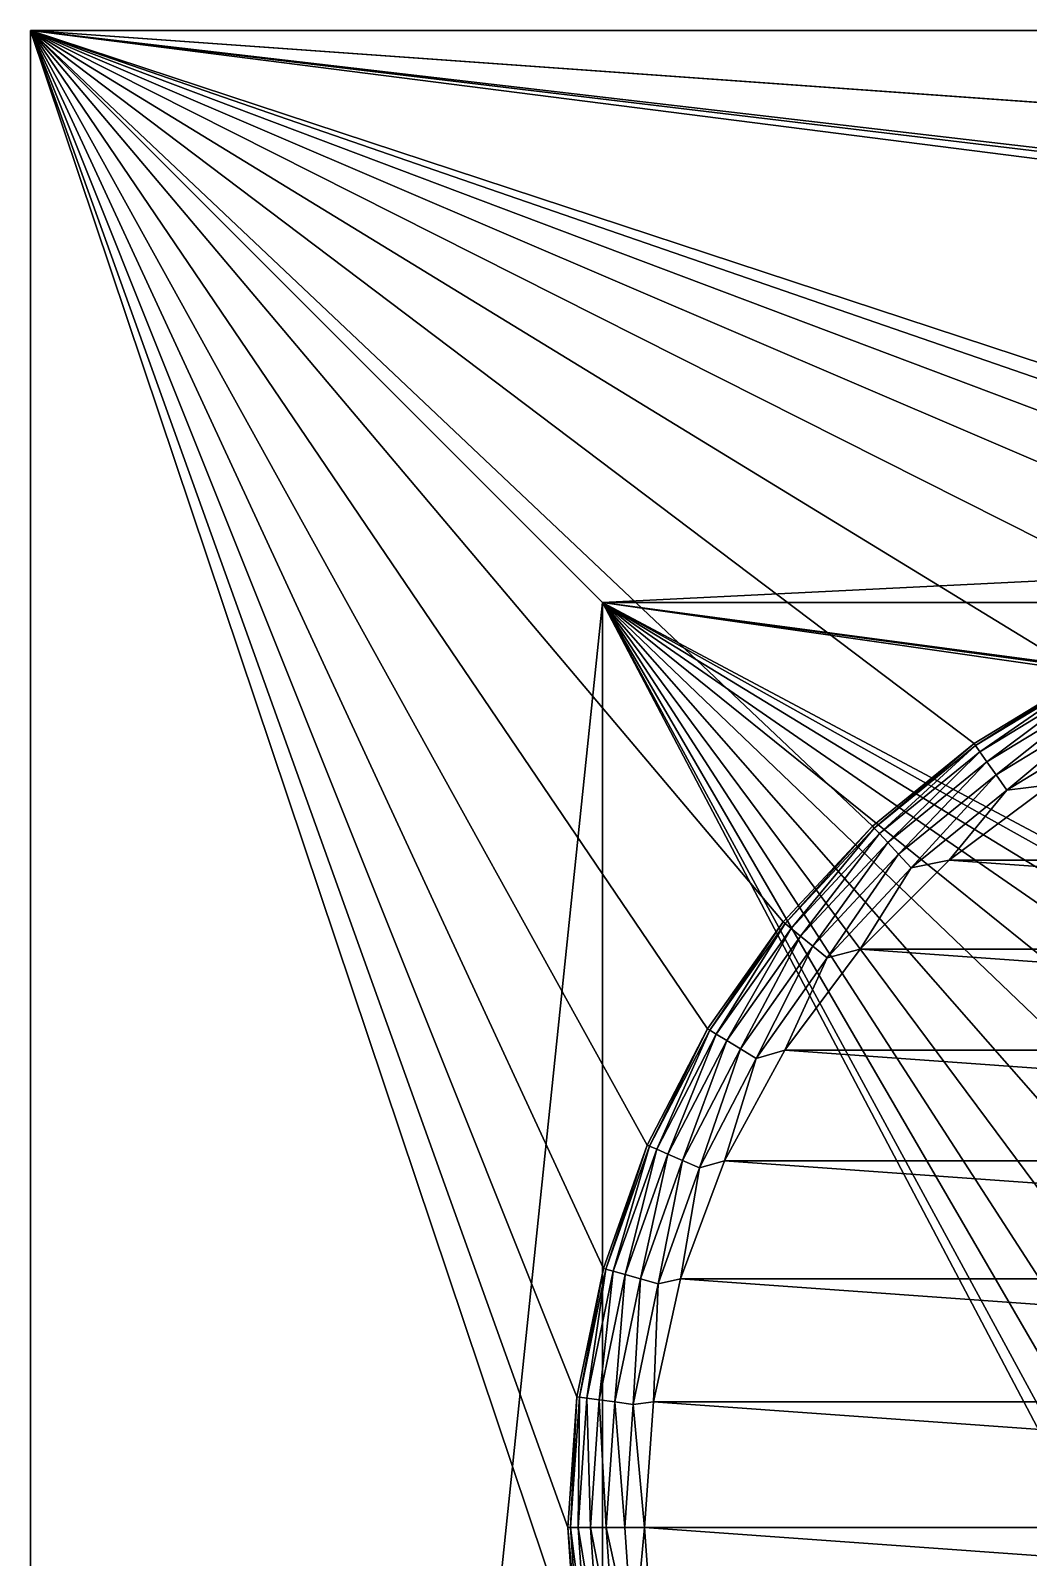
# Model space of a CAD drawing. Extents: x 464 to 15145, y 328 to 7622.
# Drawn here: x 464 to 1664, y 5786 to 7622 of the extents above; entities that cross this region are included whole.
import ezdxf

# ---------------------------------------------------------------- set-up
doc = ezdxf.new("R2010")
doc.units = 0
doc.layers.get('0').update_dxf_attribs({"linetype": 'CONTINUOUS'})

msp = doc.modelspace()

# ---------------------------------------------------------------- linework, layer by layer
at = {"color": 7}
for points in [[(15145.1, 7622.4), (464.1, 7622.4), (15145.1, 7622.4, -4432), (15145.1, 7622.4)], [(15145.1, 7622.4, -4432), (464.1, 7622.4), (464.1, 7622.4, -4432), (15145.1, 7622.4, -4432)], [(464.1, 7622.4), (464.1, 328.1), (464.1, 7622.4, -4432), (464.1, 7622.4)], [(464.1, 7622.4, -4432), (464.1, 328.1), (464.1, 328.1, -4432), (464.1, 7622.4, -4432)], [(6036.7, 6973.4, -4432), (9572.5, 6973.4, -4432), (464.1, 7622.4, -4432), (6036.7, 6973.4, -4432)], [(464.1, 7622.4, -4432), (9572.5, 6973.4, -4432), (15145.1, 7622.4, -4432), (464.1, 7622.4, -4432)], [(2499.4, 6951.9, -4432), (5723.1, 6951.9, -4432), (464.1, 7622.4, -4432), (2499.4, 6951.9, -4432)], [(464.1, 7622.4, -4432), (5723.1, 6951.9, -4432), (5879.1, 6973.4, -4432), (464.1, 7622.4, -4432)], [(464.1, 7622.4, -4432), (5879.1, 6973.4, -4432), (6036.7, 6973.4, -4432), (464.1, 7622.4, -4432)], [(464.1, 328.1, -4432), (1121.2, 5664.7, -4432), (464.1, 7622.4, -4432), (464.1, 328.1, -4432)], [(464.1, 7622.4, -4432), (1121.2, 5664.7, -4432), (1110.4, 5821.9, -4432), (464.1, 7622.4, -4432)], [(464.1, 7622.4, -4432), (1110.4, 5821.9, -4432), (1121.2, 5979.1, -4432), (464.1, 7622.4, -4432)], [(1121.2, 5979.1, -4432), (1153.2, 6133.3, -4432), (464.1, 7622.4, -4432), (1121.2, 5979.1, -4432)], [(464.1, 7622.4, -4432), (1153.2, 6133.3, -4432), (1206, 6281.7, -4432), (464.1, 7622.4, -4432)], [(464.1, 7622.4, -4432), (1206, 6281.7, -4432), (1278.4, 6421.6, -4432), (464.1, 7622.4, -4432)], [(1278.4, 6421.6, -4432), (1369.3, 6550.3, -4432), (464.1, 7622.4, -4432), (1278.4, 6421.6, -4432)], [(464.1, 7622.4, -4432), (1369.3, 6550.3, -4432), (1476.8, 6665.4, -4432), (464.1, 7622.4, -4432)], [(464.1, 7622.4, -4432), (1476.8, 6665.4, -4432), (1599, 6764.8, -4432), (464.1, 7622.4, -4432)], [(1599, 6764.8, -4432), (1733.6, 6846.7, -4432), (464.1, 7622.4, -4432), (1599, 6764.8, -4432)], [(464.1, 7622.4, -4432), (1733.6, 6846.7, -4432), (1878.1, 6909.4, -4432), (464.1, 7622.4, -4432)], [(464.1, 7622.4, -4432), (1878.1, 6909.4, -4432), (2029.8, 6951.9, -4432), (464.1, 7622.4, -4432)], [(2029.8, 6951.9, -4432), (2185.8, 6973.4, -4432), (464.1, 7622.4, -4432), (2029.8, 6951.9, -4432)], [(464.1, 7622.4, -4432), (2185.8, 6973.4, -4432), (2343.3, 6973.4, -4432), (464.1, 7622.4, -4432)], [(464.1, 7622.4, -4432), (2343.3, 6973.4, -4432), (2499.4, 6951.9, -4432), (464.1, 7622.4, -4432)], [(1152, 6934.5), (464.1, 328.1), (464.1, 7622.4), (1152, 6934.5)], [(1152, 6934.5), (464.1, 7622.4), (15145.1, 7622.4), (1152, 6934.5)], [(1152, 6934.5), (15145.1, 7622.4), (14457.2, 6934.5), (1152, 6934.5)], [(1152, 1016), (464.1, 328.1), (1152, 6934.5), (1152, 1016)], [(5813.8, 6265.4, -3744.1), (2408.7, 6265.4, -3744.1), (1152, 6934.5, -3744.1), (5813.8, 6265.4, -3744.1)], [(1152, 6934.5, -3744.1), (2408.7, 6265.4, -3744.1), (2313.3, 6285.6, -3744.1), (1152, 6934.5, -3744.1)], [(1152, 6934.5, -3744.1), (2313.3, 6285.6, -3744.1), (2215.8, 6285.6, -3744.1), (1152, 6934.5, -3744.1)], [(14457.2, 6934.5, -3744.1), (6006.6, 6285.6, -3744.1), (1152, 6934.5, -3744.1), (14457.2, 6934.5, -3744.1)], [(1152, 6934.5, -3744.1), (6006.6, 6285.6, -3744.1), (5909.2, 6285.6, -3744.1), (1152, 6934.5, -3744.1)], [(1152, 6934.5, -3744.1), (5909.2, 6285.6, -3744.1), (5813.8, 6265.4, -3744.1), (1152, 6934.5, -3744.1)], [(1152, 6934.5, -3744.1), (1838.6, 5632.3, -3744.1), (1152, 1016, -3744.1), (1152, 6934.5, -3744.1)], [(2215.8, 6285.6, -3744.1), (2120.5, 6265.4, -3744.1), (1152, 6934.5, -3744.1), (2215.8, 6285.6, -3744.1)], [(1152, 6934.5, -3744.1), (2120.5, 6265.4, -3744.1), (2031.4, 6225.7, -3744.1), (1152, 6934.5, -3744.1)], [(1152, 6934.5, -3744.1), (2031.4, 6225.7, -3744.1), (1952.6, 6168.4, -3744.1), (1152, 6934.5, -3744.1)], [(1952.6, 6168.4, -3744.1), (1887.3, 6096, -3744.1), (1152, 6934.5, -3744.1), (1952.6, 6168.4, -3744.1)], [(1152, 6934.5, -3744.1), (1887.3, 6096, -3744.1), (1838.6, 6011.6, -3744.1), (1152, 6934.5, -3744.1)], [(1152, 6934.5, -3744.1), (1838.6, 6011.6, -3744.1), (1808.5, 5918.9, -3744.1), (1152, 6934.5, -3744.1)], [(1808.5, 5918.9, -3744.1), (1798.3, 5821.9, -3744.1), (1152, 6934.5, -3744.1), (1808.5, 5918.9, -3744.1)], [(1152, 6934.5, -3744.1), (1798.3, 5821.9, -3744.1), (1808.5, 5725, -3744.1), (1152, 6934.5, -3744.1)], [(1152, 6934.5, -3744.1), (1808.5, 5725, -3744.1), (1838.6, 5632.3, -3744.1), (1152, 6934.5, -3744.1)], [(1152, 6934.5), (14457.2, 6934.5), (1152, 6934.5, -3744.1), (1152, 6934.5)], [(1152, 6934.5, -3744.1), (14457.2, 6934.5), (14457.2, 6934.5, -3744.1), (1152, 6934.5, -3744.1)], [(1152, 1016), (1152, 6934.5), (1152, 1016, -3744.1), (1152, 1016)], [(1152, 1016, -3744.1), (1152, 6934.5), (1152, 6934.5, -3744.1), (1152, 1016, -3744.1)], [(1599, 6764.8, -5124.5), (1600.8, 6762.3, -5148.4), (1733.6, 6846.7, -5124.5), (1599, 6764.8, -5124.5)], [(1599, 6764.8, -4432), (1599, 6764.8, -5124.5), (1733.6, 6846.7, -4432), (1599, 6764.8, -4432)], [(1733.6, 6846.7, -4432), (1599, 6764.8, -5124.5), (1733.6, 6846.7, -5124.5), (1733.6, 6846.7, -4432)], [(1733.6, 6846.7, -5124.5), (1600.8, 6762.3, -5148.4), (1735, 6843.9, -5148.4), (1733.6, 6846.7, -5124.5)], [(1600.8, 6762.3, -5148.4), (1606.1, 6754.7, -5170.7), (1735, 6843.9, -5148.4), (1600.8, 6762.3, -5148.4)], [(1606.1, 6754.7, -5170.7), (1739.3, 6835.7, -5170.7), (1735, 6843.9, -5148.4), (1606.1, 6754.7, -5170.7)], [(1606.1, 6754.7, -5170.7), (1614.6, 6742.7, -5189.8), (1739.3, 6835.7, -5170.7), (1606.1, 6754.7, -5170.7)], [(1614.6, 6742.7, -5189.8), (1746, 6822.7, -5189.8), (1739.3, 6835.7, -5170.7), (1614.6, 6742.7, -5189.8)], [(1614.6, 6742.7, -5189.8), (1625.6, 6727.1, -5204.5), (1746, 6822.7, -5189.8), (1614.6, 6742.7, -5189.8)], [(1625.6, 6727.1, -5204.5), (1754.8, 6805.7, -5204.5), (1746, 6822.7, -5189.8), (1625.6, 6727.1, -5204.5)], [(1625.6, 6727.1, -5204.5), (1638.5, 6708.9, -5213.7), (1754.8, 6805.7, -5204.5), (1625.6, 6727.1, -5204.5)], [(1638.5, 6708.9, -5213.7), (1765.1, 6785.9, -5213.7), (1754.8, 6805.7, -5204.5), (1638.5, 6708.9, -5213.7)], [(1638.5, 6708.9, -5213.7), (1690.5, 6715.2, -5216.8), (1765.1, 6785.9, -5213.7), (1638.5, 6708.9, -5213.7)], [(1476.8, 6665.4, -5124.5), (1478.9, 6663.1, -5148.4), (1599, 6764.8, -5124.5), (1476.8, 6665.4, -5124.5)], [(1476.8, 6665.4, -4432), (1476.8, 6665.4, -5124.5), (1599, 6764.8, -4432), (1476.8, 6665.4, -4432)], [(1599, 6764.8, -4432), (1476.8, 6665.4, -5124.5), (1599, 6764.8, -5124.5), (1599, 6764.8, -4432)], [(1599, 6764.8, -5124.5), (1478.9, 6663.1, -5148.4), (1600.8, 6762.3, -5148.4), (1599, 6764.8, -5124.5)], [(1478.9, 6663.1, -5148.4), (1485.2, 6656.4, -5170.7), (1600.8, 6762.3, -5148.4), (1478.9, 6663.1, -5148.4)], [(1485.2, 6656.4, -5170.7), (1606.1, 6754.7, -5170.7), (1600.8, 6762.3, -5148.4), (1485.2, 6656.4, -5170.7)], [(1485.2, 6656.4, -5170.7), (1495.3, 6645.6, -5189.8), (1606.1, 6754.7, -5170.7), (1485.2, 6656.4, -5170.7)], [(1495.3, 6645.6, -5189.8), (1614.6, 6742.7, -5189.8), (1606.1, 6754.7, -5170.7), (1495.3, 6645.6, -5189.8)], [(1495.3, 6645.6, -5189.8), (1508.3, 6631.7, -5204.5), (1614.6, 6742.7, -5189.8), (1495.3, 6645.6, -5189.8)], [(1508.3, 6631.7, -5204.5), (1625.6, 6727.1, -5204.5), (1614.6, 6742.7, -5189.8), (1508.3, 6631.7, -5204.5)], [(1508.3, 6631.7, -5204.5), (1523.5, 6615.4, -5213.7), (1625.6, 6727.1, -5204.5), (1508.3, 6631.7, -5204.5)], [(1523.5, 6615.4, -5213.7), (1638.5, 6708.9, -5213.7), (1625.6, 6727.1, -5204.5), (1523.5, 6615.4, -5213.7)], [(1523.5, 6615.4, -5213.7), (1569.2, 6624.4, -5216.8), (1638.5, 6708.9, -5213.7), (1523.5, 6615.4, -5213.7)], [(1569.2, 6624.4, -5216.8), (1690.5, 6715.2, -5216.8), (1638.5, 6708.9, -5213.7), (1569.2, 6624.4, -5216.8)], [(1569.2, 6624.4, -5216.8), (2959.9, 6624.4, -5216.8), (1690.5, 6715.2, -5216.8), (1569.2, 6624.4, -5216.8)], [(1369.3, 6550.3, -5124.5), (1371.7, 6548.3, -5148.4), (1476.8, 6665.4, -5124.5), (1369.3, 6550.3, -5124.5)], [(1369.3, 6550.3, -4432), (1369.3, 6550.3, -5124.5), (1476.8, 6665.4, -4432), (1369.3, 6550.3, -4432)], [(1476.8, 6665.4, -4432), (1369.3, 6550.3, -5124.5), (1476.8, 6665.4, -5124.5), (1476.8, 6665.4, -4432)], [(1476.8, 6665.4, -5124.5), (1371.7, 6548.3, -5148.4), (1478.9, 6663.1, -5148.4), (1476.8, 6665.4, -5124.5)], [(1371.7, 6548.3, -5148.4), (1378.9, 6542.5, -5170.7), (1478.9, 6663.1, -5148.4), (1371.7, 6548.3, -5148.4)], [(1378.9, 6542.5, -5170.7), (1485.2, 6656.4, -5170.7), (1478.9, 6663.1, -5148.4), (1378.9, 6542.5, -5170.7)], [(1378.9, 6542.5, -5170.7), (1390.3, 6533.2, -5189.8), (1485.2, 6656.4, -5170.7), (1378.9, 6542.5, -5170.7)], [(1390.3, 6533.2, -5189.8), (1495.3, 6645.6, -5189.8), (1485.2, 6656.4, -5170.7), (1390.3, 6533.2, -5189.8)], [(1390.3, 6533.2, -5189.8), (1405.1, 6521.2, -5204.5), (1495.3, 6645.6, -5189.8), (1390.3, 6533.2, -5189.8)], [(1405.1, 6521.2, -5204.5), (1508.3, 6631.7, -5204.5), (1495.3, 6645.6, -5189.8), (1405.1, 6521.2, -5204.5)], [(1405.1, 6521.2, -5204.5), (1422.4, 6507.1, -5213.7), (1508.3, 6631.7, -5204.5), (1405.1, 6521.2, -5204.5)], [(1422.4, 6507.1, -5213.7), (1523.5, 6615.4, -5213.7), (1508.3, 6631.7, -5204.5), (1422.4, 6507.1, -5213.7)], [(1422.4, 6507.1, -5213.7), (1462.1, 6517.3, -5216.8), (1523.5, 6615.4, -5213.7), (1422.4, 6507.1, -5213.7)], [(1462.1, 6517.3, -5216.8), (1569.2, 6624.4, -5216.8), (1523.5, 6615.4, -5213.7), (1462.1, 6517.3, -5216.8)], [(1462.1, 6517.3, -5216.8), (3067.1, 6517.3, -5216.8), (1569.2, 6624.4, -5216.8), (1462.1, 6517.3, -5216.8)], [(1569.2, 6624.4, -5216.8), (3067.1, 6517.3, -5216.8), (2959.9, 6624.4, -5216.8), (1569.2, 6624.4, -5216.8)], [(1278.4, 6421.6, -5124.5), (1281.1, 6420, -5148.4), (1369.3, 6550.3, -5124.5), (1278.4, 6421.6, -5124.5)], [(1278.4, 6421.6, -4432), (1278.4, 6421.6, -5124.5), (1369.3, 6550.3, -4432), (1278.4, 6421.6, -4432)], [(1369.3, 6550.3, -4432), (1278.4, 6421.6, -5124.5), (1369.3, 6550.3, -5124.5), (1369.3, 6550.3, -4432)], [(1369.3, 6550.3, -5124.5), (1281.1, 6420, -5148.4), (1371.7, 6548.3, -5148.4), (1369.3, 6550.3, -5124.5)], [(1281.1, 6420, -5148.4), (1289, 6415.2, -5170.7), (1371.7, 6548.3, -5148.4), (1281.1, 6420, -5148.4)], [(1289, 6415.2, -5170.7), (1378.9, 6542.5, -5170.7), (1371.7, 6548.3, -5148.4), (1289, 6415.2, -5170.7)], [(1289, 6415.2, -5170.7), (1301.5, 6407.5, -5189.8), (1378.9, 6542.5, -5170.7), (1289, 6415.2, -5170.7)], [(1301.5, 6407.5, -5189.8), (1390.3, 6533.2, -5189.8), (1378.9, 6542.5, -5170.7), (1301.5, 6407.5, -5189.8)], [(1301.5, 6407.5, -5189.8), (1317.9, 6397.6, -5204.5), (1390.3, 6533.2, -5189.8), (1301.5, 6407.5, -5189.8)], [(1317.9, 6397.6, -5204.5), (1405.1, 6521.2, -5204.5), (1390.3, 6533.2, -5189.8), (1317.9, 6397.6, -5204.5)], [(1317.9, 6397.6, -5204.5), (1336.9, 6386, -5213.7), (1405.1, 6521.2, -5204.5), (1317.9, 6397.6, -5204.5)], [(1336.9, 6386, -5213.7), (1422.4, 6507.1, -5213.7), (1405.1, 6521.2, -5204.5), (1336.9, 6386, -5213.7)], [(1336.9, 6386, -5213.7), (1371.3, 6396, -5216.8), (1422.4, 6507.1, -5213.7), (1336.9, 6386, -5213.7)], [(1371.3, 6396, -5216.8), (1462.1, 6517.3, -5216.8), (1422.4, 6507.1, -5213.7), (1371.3, 6396, -5216.8)], [(1371.3, 6396, -5216.8), (3157.8, 6396, -5216.8), (1462.1, 6517.3, -5216.8), (1371.3, 6396, -5216.8)], [(1462.1, 6517.3, -5216.8), (3157.8, 6396, -5216.8), (3067.1, 6517.3, -5216.8), (1462.1, 6517.3, -5216.8)], [(1206, 6281.7, -5124.5), (1208.8, 6280.5, -5148.4), (1278.4, 6421.6, -5124.5), (1206, 6281.7, -5124.5)], [(1206, 6281.7, -4432), (1206, 6281.7, -5124.5), (1278.4, 6421.6, -4432), (1206, 6281.7, -4432)], [(1278.4, 6421.6, -4432), (1206, 6281.7, -5124.5), (1278.4, 6421.6, -5124.5), (1278.4, 6421.6, -4432)], [(1278.4, 6421.6, -5124.5), (1208.8, 6280.5, -5148.4), (1281.1, 6420, -5148.4), (1278.4, 6421.6, -5124.5)], [(1208.8, 6280.5, -5148.4), (1217.3, 6276.8, -5170.7), (1281.1, 6420, -5148.4), (1208.8, 6280.5, -5148.4)], [(1217.3, 6276.8, -5170.7), (1289, 6415.2, -5170.7), (1281.1, 6420, -5148.4), (1217.3, 6276.8, -5170.7)], [(1217.3, 6276.8, -5170.7), (1230.8, 6271, -5189.8), (1289, 6415.2, -5170.7), (1217.3, 6276.8, -5170.7)], [(1230.8, 6271, -5189.8), (1301.5, 6407.5, -5189.8), (1289, 6415.2, -5170.7), (1230.8, 6271, -5189.8)], [(1230.8, 6271, -5189.8), (1248.3, 6263.3, -5204.5), (1301.5, 6407.5, -5189.8), (1230.8, 6271, -5189.8)], [(1248.3, 6263.3, -5204.5), (1317.9, 6397.6, -5204.5), (1301.5, 6407.5, -5189.8), (1248.3, 6263.3, -5204.5)], [(1248.3, 6263.3, -5204.5), (1268.7, 6254.5, -5213.7), (1317.9, 6397.6, -5204.5), (1248.3, 6263.3, -5204.5)], [(1268.7, 6254.5, -5213.7), (1336.9, 6386, -5213.7), (1317.9, 6397.6, -5204.5), (1268.7, 6254.5, -5213.7)], [(1298.7, 6263, -5216.8), (1371.3, 6396, -5216.8), (1336.9, 6386, -5213.7), (1298.7, 6263, -5216.8)], [(1298.7, 6263, -5216.8), (3230.5, 6263, -5216.8), (1371.3, 6396, -5216.8), (1298.7, 6263, -5216.8)], [(1371.3, 6396, -5216.8), (3230.5, 6263, -5216.8), (3157.8, 6396, -5216.8), (1371.3, 6396, -5216.8)], [(1268.7, 6254.5, -5213.7), (1298.7, 6263, -5216.8), (1336.9, 6386, -5213.7), (1268.7, 6254.5, -5213.7)], [(1153.2, 6133.3, -5124.5), (1156.2, 6132.4, -5148.4), (1206, 6281.7, -5124.5), (1153.2, 6133.3, -5124.5)], [(1153.2, 6133.3, -4432), (1153.2, 6133.3, -5124.5), (1206, 6281.7, -4432), (1153.2, 6133.3, -4432)], [(1206, 6281.7, -4432), (1153.2, 6133.3, -5124.5), (1206, 6281.7, -5124.5), (1206, 6281.7, -4432)], [(1206, 6281.7, -5124.5), (1156.2, 6132.4, -5148.4), (1208.8, 6280.5, -5148.4), (1206, 6281.7, -5124.5)], [(1156.2, 6132.4, -5148.4), (1165.1, 6130, -5170.7), (1208.8, 6280.5, -5148.4), (1156.2, 6132.4, -5148.4)], [(1208.8, 6280.5, -5148.4), (1165.1, 6130, -5170.7), (1217.3, 6276.8, -5170.7), (1208.8, 6280.5, -5148.4)], [(1165.1, 6130, -5170.7), (1179.3, 6126, -5189.8), (1217.3, 6276.8, -5170.7), (1165.1, 6130, -5170.7)], [(1179.3, 6126, -5189.8), (1230.8, 6271, -5189.8), (1217.3, 6276.8, -5170.7), (1179.3, 6126, -5189.8)], [(1179.3, 6126, -5189.8), (1197.7, 6120.8, -5204.5), (1230.8, 6271, -5189.8), (1179.3, 6126, -5189.8)], [(1197.7, 6120.8, -5204.5), (1248.3, 6263.3, -5204.5), (1230.8, 6271, -5189.8), (1197.7, 6120.8, -5204.5)], [(1197.7, 6120.8, -5204.5), (1219.1, 6114.8, -5213.7), (1248.3, 6263.3, -5204.5), (1197.7, 6120.8, -5204.5)], [(1219.1, 6114.8, -5213.7), (1268.7, 6254.5, -5213.7), (1248.3, 6263.3, -5204.5), (1219.1, 6114.8, -5213.7)], [(1245.8, 6121.1, -5216.8), (1298.7, 6263, -5216.8), (1268.7, 6254.5, -5213.7), (1245.8, 6121.1, -5216.8)], [(1245.8, 6121.1, -5216.8), (3283.4, 6121.1, -5216.8), (1298.7, 6263, -5216.8), (1245.8, 6121.1, -5216.8)], [(1298.7, 6263, -5216.8), (3283.4, 6121.1, -5216.8), (3230.5, 6263, -5216.8), (1298.7, 6263, -5216.8)], [(1219.1, 6114.8, -5213.7), (1245.8, 6121.1, -5216.8), (1268.7, 6254.5, -5213.7), (1219.1, 6114.8, -5213.7)], [(1121.2, 5979.1, -5124.5), (1124.3, 5978.6, -5148.4), (1153.2, 6133.3, -5124.5), (1121.2, 5979.1, -5124.5)], [(1121.2, 5979.1, -4432), (1121.2, 5979.1, -5124.5), (1153.2, 6133.3, -4432), (1121.2, 5979.1, -4432)], [(1153.2, 6133.3, -4432), (1121.2, 5979.1, -5124.5), (1153.2, 6133.3, -5124.5), (1153.2, 6133.3, -4432)], [(1153.2, 6133.3, -5124.5), (1124.3, 5978.6, -5148.4), (1156.2, 6132.4, -5148.4), (1153.2, 6133.3, -5124.5)], [(1124.3, 5978.6, -5148.4), (1133.4, 5977.4, -5170.7), (1156.2, 6132.4, -5148.4), (1124.3, 5978.6, -5148.4)], [(1156.2, 6132.4, -5148.4), (1133.4, 5977.4, -5170.7), (1165.1, 6130, -5170.7), (1156.2, 6132.4, -5148.4)], [(1133.4, 5977.4, -5170.7), (1148, 5975.4, -5189.8), (1165.1, 6130, -5170.7), (1133.4, 5977.4, -5170.7)], [(1165.1, 6130, -5170.7), (1148, 5975.4, -5189.8), (1179.3, 6126, -5189.8), (1165.1, 6130, -5170.7)], [(1148, 5975.4, -5189.8), (1166.9, 5972.8, -5204.5), (1179.3, 6126, -5189.8), (1148, 5975.4, -5189.8)], [(1166.9, 5972.8, -5204.5), (1197.7, 6120.8, -5204.5), (1179.3, 6126, -5189.8), (1166.9, 5972.8, -5204.5)], [(1166.9, 5972.8, -5204.5), (1189, 5969.7, -5213.7), (1197.7, 6120.8, -5204.5), (1166.9, 5972.8, -5204.5)], [(1189, 5969.7, -5213.7), (1219.1, 6114.8, -5213.7), (1197.7, 6120.8, -5204.5), (1189, 5969.7, -5213.7)], [(1213.6, 5973, -5216.8), (1245.8, 6121.1, -5216.8), (1219.1, 6114.8, -5213.7), (1213.6, 5973, -5216.8)], [(1213.6, 5973, -5216.8), (3315.6, 5973, -5216.8), (1245.8, 6121.1, -5216.8), (1213.6, 5973, -5216.8)], [(1245.8, 6121.1, -5216.8), (3315.6, 5973, -5216.8), (3283.4, 6121.1, -5216.8), (1245.8, 6121.1, -5216.8)], [(1189, 5969.7, -5213.7), (1213.6, 5973, -5216.8), (1219.1, 6114.8, -5213.7), (1189, 5969.7, -5213.7)], [(1110.4, 5821.9, -5124.5), (1113.6, 5821.9, -5148.4), (1121.2, 5979.1, -5124.5), (1110.4, 5821.9, -5124.5)], [(1110.4, 5821.9, -4432), (1110.4, 5821.9, -5124.5), (1121.2, 5979.1, -4432), (1110.4, 5821.9, -4432)], [(1121.2, 5979.1, -4432), (1110.4, 5821.9, -5124.5), (1121.2, 5979.1, -5124.5), (1121.2, 5979.1, -4432)], [(1121.2, 5979.1, -5124.5), (1113.6, 5821.9, -5148.4), (1124.3, 5978.6, -5148.4), (1121.2, 5979.1, -5124.5)], [(1113.6, 5821.9, -5148.4), (1122.8, 5821.9, -5170.7), (1124.3, 5978.6, -5148.4), (1113.6, 5821.9, -5148.4)], [(1124.3, 5978.6, -5148.4), (1122.8, 5821.9, -5170.7), (1133.4, 5977.4, -5170.7), (1124.3, 5978.6, -5148.4)], [(1122.8, 5821.9, -5170.7), (1137.5, 5821.9, -5189.8), (1133.4, 5977.4, -5170.7), (1122.8, 5821.9, -5170.7)], [(1133.4, 5977.4, -5170.7), (1137.5, 5821.9, -5189.8), (1148, 5975.4, -5189.8), (1133.4, 5977.4, -5170.7)], [(1137.5, 5821.9, -5189.8), (1156.6, 5821.9, -5204.5), (1148, 5975.4, -5189.8), (1137.5, 5821.9, -5189.8)], [(1148, 5975.4, -5189.8), (1156.6, 5821.9, -5204.5), (1166.9, 5972.8, -5204.5), (1148, 5975.4, -5189.8)], [(1156.6, 5821.9, -5204.5), (1178.8, 5821.9, -5213.7), (1166.9, 5972.8, -5204.5), (1156.6, 5821.9, -5204.5)], [(1178.8, 5821.9, -5213.7), (1189, 5969.7, -5213.7), (1166.9, 5972.8, -5204.5), (1178.8, 5821.9, -5213.7)], [(1178.8, 5821.9, -5213.7), (1202.7, 5821.9, -5216.8), (1189, 5969.7, -5213.7), (1178.8, 5821.9, -5213.7)], [(1202.7, 5821.9, -5216.8), (1213.6, 5973, -5216.8), (1189, 5969.7, -5213.7), (1202.7, 5821.9, -5216.8)], [(3326.4, 5821.9, -5216.8), (1213.6, 5973, -5216.8), (1202.7, 5821.9, -5216.8), (3326.4, 5821.9, -5216.8)], [(3315.6, 5973, -5216.8), (1213.6, 5973, -5216.8), (3326.4, 5821.9, -5216.8), (3315.6, 5973, -5216.8)], [(1121.2, 5664.7, -5124.5), (1124.3, 5665.2, -5148.4), (1110.4, 5821.9, -5124.5), (1121.2, 5664.7, -5124.5)], [(1110.4, 5821.9, -5124.5), (1124.3, 5665.2, -5148.4), (1113.6, 5821.9, -5148.4), (1110.4, 5821.9, -5124.5)], [(1121.2, 5664.7, -4432), (1121.2, 5664.7, -5124.5), (1110.4, 5821.9, -4432), (1121.2, 5664.7, -4432)], [(1110.4, 5821.9, -4432), (1121.2, 5664.7, -5124.5), (1110.4, 5821.9, -5124.5), (1110.4, 5821.9, -4432)], [(1122.8, 5821.9, -5170.7), (1113.6, 5821.9, -5148.4), (1133.4, 5666.4, -5170.7), (1122.8, 5821.9, -5170.7)], [(1133.4, 5666.4, -5170.7), (1113.6, 5821.9, -5148.4), (1124.3, 5665.2, -5148.4), (1133.4, 5666.4, -5170.7)], [(1137.5, 5821.9, -5189.8), (1122.8, 5821.9, -5170.7), (1148, 5668.4, -5189.8), (1137.5, 5821.9, -5189.8)], [(1148, 5668.4, -5189.8), (1122.8, 5821.9, -5170.7), (1133.4, 5666.4, -5170.7), (1148, 5668.4, -5189.8)], [(1156.6, 5821.9, -5204.5), (1137.5, 5821.9, -5189.8), (1166.9, 5671, -5204.5), (1156.6, 5821.9, -5204.5)], [(1166.9, 5671, -5204.5), (1137.5, 5821.9, -5189.8), (1148, 5668.4, -5189.8), (1166.9, 5671, -5204.5)], [(1189, 5674.1, -5213.7), (1178.8, 5821.9, -5213.7), (1156.6, 5821.9, -5204.5), (1189, 5674.1, -5213.7)], [(1166.9, 5671, -5204.5), (1189, 5674.1, -5213.7), (1156.6, 5821.9, -5204.5), (1166.9, 5671, -5204.5)], [(1189, 5674.1, -5213.7), (1202.7, 5821.9, -5216.8), (1178.8, 5821.9, -5213.7), (1189, 5674.1, -5213.7)], [(1189, 5674.1, -5213.7), (1213.6, 5670.8, -5216.8), (1202.7, 5821.9, -5216.8), (1189, 5674.1, -5213.7)], [(3326.4, 5821.9, -5216.8), (1202.7, 5821.9, -5216.8), (3315.6, 5670.8, -5216.8), (3326.4, 5821.9, -5216.8)], [(3315.6, 5670.8, -5216.8), (1202.7, 5821.9, -5216.8), (1213.6, 5670.8, -5216.8), (3315.6, 5670.8, -5216.8)]]:
    msp.add_3dface(points, dxfattribs=at)

doc.saveas('drawing.dxf')
